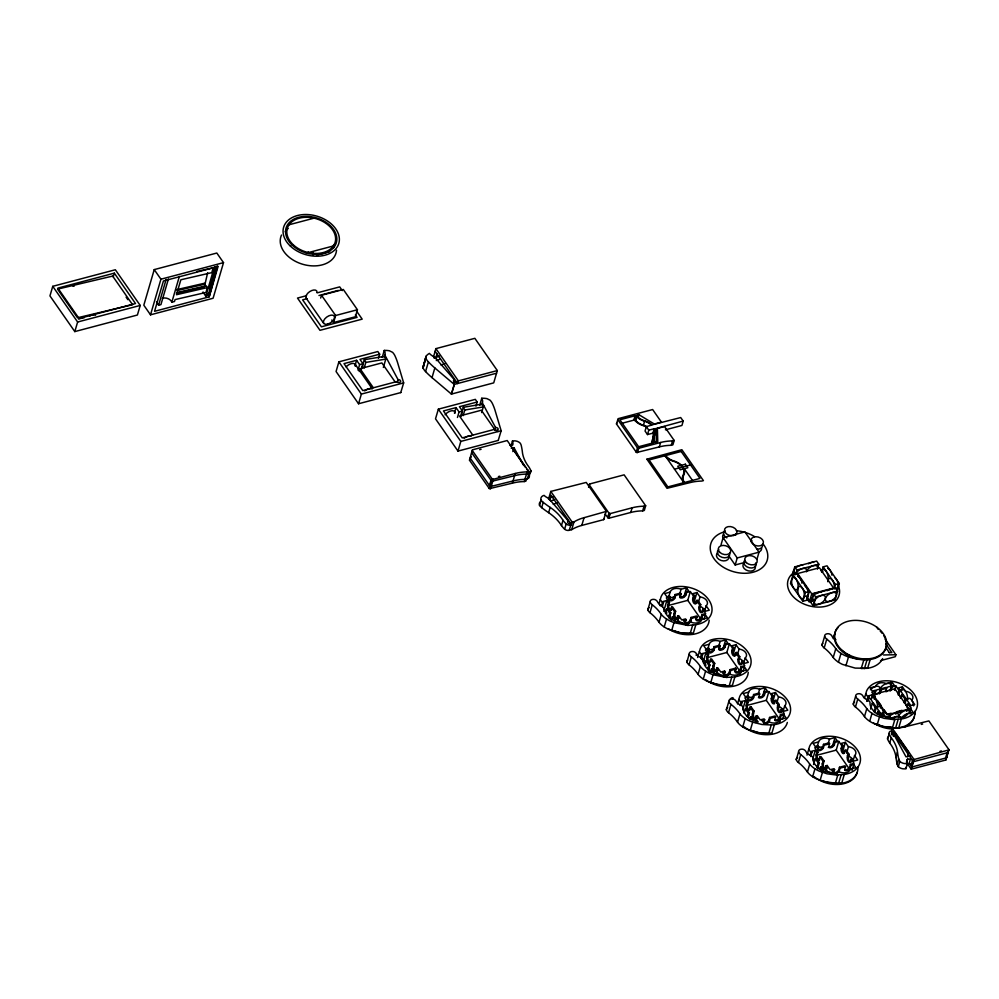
<?xml version="1.0" encoding="UTF-8"?>
<svg xmlns="http://www.w3.org/2000/svg" width="999" height="999" viewBox="0 0 999 999"><rect width="100%" height="100%" fill="white"/><g stroke="black" fill="none" stroke-linecap="round" stroke-linejoin="round"><path stroke-width="1.5" d="M713.174 682.979A26.573 18.531 16.3 0 0 722.776 685.626L726.048 685.476L715.359 684.065L707.417 681.33A26.161 18.244 16.3 0 1 703.284 679.07A19.181 13.374 16.3 0 1 698.376 674.8L696.678 672.439A40.36 28.134 16.3 0 0 689.56 665.247L689.035 664.834A6.918 4.82 16.3 0 1 686.9 662L689.21 654.095A4.146 2.885 16.3 0 1 693.006 651.51L694.08 651.735A4.483 3.122 16.3 0 1 696.59 654.008A6.706 4.67 16.3 0 0 701.922 657.916L703.608 659.927L703.221 662.712M658.978 603.883L661.176 596.49A26.573 18.531 16.3 0 1 703.646 594.368A26.573 18.531 16.3 0 1 695.841 624.675L693.269 633.466L683.703 633.491A26.573 18.531 16.3 0 1 674.1 630.844M697.614 657.492L700.249 648.626A26.573 18.531 16.3 0 1 742.719 646.503A26.573 18.531 16.3 0 1 734.914 676.81L732.342 685.601L726.036 685.926L732.342 685.601M737.524 703.87L739.722 696.478A26.573 18.531 16.3 0 1 782.192 694.355A26.573 18.531 16.3 0 1 774.387 724.662L771.815 733.453L762.249 733.466A26.573 18.531 16.3 0 1 752.647 730.831M806.992 755.144L809.615 746.29A26.573 18.531 16.3 0 1 852.085 744.155A26.573 18.531 16.3 0 1 844.28 774.462L841.707 783.266L832.142 783.278A26.573 18.531 16.3 0 1 822.539 780.631M838.248 627.372A26.573 18.531 16.3 0 0 835.526 631.293L833.328 638.686M864.46 698.214L866.657 690.821A26.573 18.531 16.3 0 1 909.127 688.698A26.573 18.531 16.3 0 1 901.323 719.005L898.75 727.796L889.185 727.821A26.573 18.531 16.3 0 1 876.61 723.751M52.747 286.326L49.95 295.904L74.813 331.593L137.4 315.022L140.21 305.444L115.335 269.755L52.747 286.326L77.622 322.015L74.813 331.593M113.237 276.91L114.336 273.152L57.867 288.099L79.046 318.506L135.514 303.546L114.336 273.152M154.233 269.605L143.819 305.207L150.512 314.822L213.099 298.251L223.514 262.637L216.82 253.034L154.233 269.605L160.926 279.208L150.512 314.822M168.431 278.933L160.914 304.658L158.604 305.182L166.121 279.47M176.86 292.682L206.318 285.889L207.405 287.587L205.981 292.457L175.05 299.588L174.488 301.523L171.853 302.135L179.37 276.411M176.411 293.194L204.408 286.75L207.655 272.752M208.766 293.244L208.279 294.867L205.794 296.266L214.41 266.808M209.465 288.873L215.796 267.208M208.279 294.867L216.633 266.296M217.62 265.896L209.178 296.853L154.558 311.313L163.424 280.981L218.057 266.521L209.178 296.853M333.441 248.089L334.665 243.868M320.667 298.064L321.491 295.254L343.306 289.473L357.43 309.74L355.369 316.77L333.554 322.552L331.793 320.017M333.554 322.552L335.614 315.509L321.491 295.254M378.459 358.316L379.67 354.183L377.834 351.536L338.886 361.838L336.064 371.516L358.541 403.758L400.836 392.57M354.97 365.809L356.593 360.289L344.006 363.624L362.799 390.584L396.828 381.568A1.911 1.336 16.3 0 0 399.388 382.455L399.55 382.392A1.911 1.336 16.3 0 0 400.549 380.769A1.911 1.336 16.3 0 0 398.089 379.695L384.902 355.157A10.802 7.53 16.3 0 0 384.253 350.412L386.301 350.424A17.532 12.213 16.3 0 1 389.423 350.786L392.582 352.335A16.371 11.414 16.3 0 1 394.98 355.844L395.192 356.318A78.272 54.57 16.3 0 1 397.677 362.899L403.658 382.892L400.749 392.582M358.004 370.154L359.615 364.623L356.593 360.289M359.228 371.503L360.052 368.693L381.868 362.924L395.104 381.918M361.363 369.268L362.987 363.736L359.965 359.39L379.67 354.183M384.902 355.157L383.978 356.718A7.48 5.22 16.3 0 1 381.343 356.868L364.323 359.702L361.875 368.057L362.824 366.645M364.173 367.994L365.796 362.425L364.323 359.702M358.541 403.758L361.363 394.093L338.886 361.838M382.242 357.317L384.253 350.412M383.354 367.445L386.176 357.767M397.277 382.467L398.089 379.695M433.516 356.793L435.914 348.626L474.85 338.324L497.315 370.567L493.718 382.879L451.423 394.081L432.018 377.634A78.272 54.57 16.3 0 1 425.974 371.99L425.574 371.578A16.371 11.414 16.3 0 1 423.101 368.094L426.273 355.944A17.532 12.213 16.3 0 1 427.997 354.295L429.383 353.371A10.802 7.53 16.3 0 0 434.515 356.93L454.333 379.72A1.911 1.336 16.3 0 0 453.896 381.556A1.911 1.336 16.3 0 0 456.518 382.255L456.693 382.192A1.911 1.336 16.3 0 0 457.08 382.043M422.939 367.707L426.049 356.243M423.014 367.894L425.711 357.842M425.574 371.578L428.409 361.9A16.371 11.414 16.3 0 1 425.924 358.416L425.836 358.229M434.14 358.241L434.515 356.93M435.764 358.054L436.975 353.908M436.338 360.614L436.725 359.29M432.018 377.634L434.84 367.969A78.272 54.57 16.3 0 1 428.808 362.325L428.409 361.9M475.949 406.168L477.16 402.023L475.324 399.375L438.349 409.165L435.514 418.831L457.992 451.086L498.326 440.409M453.521 382.48L454.333 379.72M451.423 394.081L454.258 384.403L496.553 373.214M451.511 394.056L454.333 384.39M435.914 348.626L458.379 380.881L457.604 383.516L435.139 351.273M454.433 413.136L456.043 407.604L443.456 410.939L462.25 437.899L494.318 429.408A1.911 1.336 16.3 0 0 496.878 430.307L497.04 430.232A1.911 1.336 16.3 0 0 498.039 428.608A1.911 1.336 16.3 0 0 495.579 427.547L482.405 402.997A10.802 7.53 16.3 0 0 481.743 398.251L483.791 398.264A17.532 12.213 16.3 0 1 486.913 398.626L490.072 400.174A16.371 11.414 16.3 0 1 492.47 403.683L492.694 404.158A78.272 54.57 16.3 0 1 495.167 410.739L501.148 430.731L498.239 440.434M457.455 417.47L459.065 411.95L456.043 407.604M461.251 414.323L463.311 407.292L478.833 404.707A7.48 5.22 16.3 0 0 481.468 404.558L482.405 402.997M460.826 416.583L462.437 411.051L459.415 406.718L477.16 402.023M463.136 415.646L464.785 410.015L463.311 407.292M457.992 451.086L460.814 441.408L438.349 409.165M479.732 405.157L481.743 398.251M481.643 412.562L483.666 405.606M526.573 478.933L525.936 481.131L524.3 481.568A44.281 30.869 16.3 0 0 512.375 483.154L489.36 488.673L469.505 460.227L472.34 449.875L507.205 440.534L528.758 471.466L528.121 473.663M494.767 430.307L495.579 427.535M489.398 485.651L490.934 480.369M489.21 488.499L492.045 478.833L472.327 450.549M490.484 488.948L493.319 479.283L515.209 473.489A44.281 30.869 16.3 0 1 527.122 471.89L528.758 471.466M510.914 446.353L512.45 441.083A6.281 4.383 16.3 0 1 520.117 443.044A10.14 7.068 16.3 0 1 521.253 445.504A106.806 74.463 16.3 0 1 522.402 452.085L522.514 453.071A43.332 30.207 16.3 0 0 528.708 466.695A29.783 20.767 16.3 0 1 530.831 470.616L529.283 475.886A3.996 2.785 16.3 0 1 527.397 478.721L524.937 479.37A44.281 30.869 16.3 0 0 513.024 480.956L490.197 486.613L470.142 458.029L471.316 456.93M512.837 451.598L513.986 447.652L511.151 448.126M512.375 483.154L515.209 473.489M524.3 481.568L527.122 471.89M527.397 478.721L528.933 473.439A3.996 2.785 16.3 0 0 530.831 470.616M604.033 518.756L603.671 519.63L581.793 525.424A44.281 30.869 16.3 0 0 571.703 529.657L569.255 530.307A3.996 2.785 16.3 0 1 564.622 529.208A29.783 20.767 16.3 0 1 561.475 525.561A43.332 30.207 16.3 0 0 549.7 513.411L548.613 512.674A106.806 74.463 16.3 0 1 541.67 507.642A10.14 7.068 16.3 0 1 539.547 505.432L541.096 500.162A6.281 4.383 16.3 0 1 544.068 495.379A10.802 7.53 16.3 0 0 548.526 498.226L568.344 521.016A1.911 1.336 16.3 0 0 567.907 522.852A1.911 1.336 16.3 0 0 570.516 523.551L570.691 523.488A1.911 1.336 16.3 0 0 571.391 523.101M541.67 507.642L543.219 502.36A10.14 7.068 16.3 0 1 541.096 500.162M548.526 498.226L549.063 498.588A7.48 5.22 16.3 0 0 551.048 497.514L553.521 496.578M548.526 499.163L550.786 491.421L586.238 482.43L606.418 511.376L584.053 517.682A44.281 30.869 16.3 0 0 573.975 521.915L572.34 522.352L570.791 525.037A3.996 2.785 16.3 0 1 566.158 523.926A29.783 20.767 16.3 0 1 563.011 520.292A43.332 30.207 16.3 0 0 551.236 508.141L550.162 507.405A106.806 74.463 16.3 0 1 543.219 502.36M549.825 499.163L550.986 495.204L571.615 524.812M549.138 499.45L550.736 500.586M548.613 512.674L550.162 507.405M561.475 525.561L563.011 520.292M564.622 529.208L566.158 523.926M569.255 530.307L570.791 525.037M571.703 529.657L573.975 521.915M588.561 487.2L589.61 483.991L624.125 474.85L645.679 505.781L644.318 510.439L642.682 510.864A44.281 30.869 16.3 0 0 630.756 512.462L608.641 518.281L605.019 514.123M588.923 486.313L589.61 483.991M581.793 525.424L584.053 517.682M656.393 443.131L656.106 432.817L657.392 428.421L664.485 426.548L674.188 440.459L672.901 444.855L671.266 445.292A44.281 30.869 16.3 0 0 659.34 446.89L636.525 452.535L616.47 423.951L618.119 418.681L652.634 409.54L661.413 422.14L654.32 424.013L638.973 414.722L637.25 415.172A1.636 1.149 16.3 0 0 636.887 415.984L635.601 420.379A12.175 8.479 16.3 0 0 636.675 421.528M603.671 519.63L606.293 511.013M621.328 423.451L633.778 420.154L635.064 415.759L636.375 416.171A12.812 8.929 16.3 0 0 644.592 421.216A14.898 10.377 16.3 0 1 651.585 425.112L646.341 426.648L645.054 431.044L647.514 434.565L652.884 433.154L654.17 428.758L648.801 430.169L647.514 434.565M646.69 427.035A14.898 10.377 16.3 0 0 643.306 425.611A12.812 8.929 16.3 0 1 635.089 420.567L636.375 416.171M607.592 517.807L608.953 513.149L589.248 484.865M638.124 417.644L638.973 414.722M608.878 518.256L610.239 513.598L632.117 507.804A44.281 30.869 16.3 0 1 644.043 506.206L645.679 505.781M643.306 425.611L644.592 421.216M636.176 452.235L637.462 447.839L617.757 419.555M637.462 452.684L638.748 448.276L660.626 442.482A44.281 30.869 16.3 0 1 672.552 440.896L674.188 440.459M654.72 428.608L653.533 433.254A15.534 10.827 16.3 0 1 653.296 439.323L654.582 434.915A15.534 10.827 16.3 0 0 654.82 428.858L683.216 421.066L680.694 417.557L652.035 424.862A15.534 10.827 16.3 0 0 644.742 420.791L643.856 420.529A12.175 8.479 16.3 0 1 636.887 415.984M630.756 512.462L632.117 507.804M652.122 444.23A12.812 8.929 16.3 0 1 652.697 439.098L653.983 434.702A14.898 10.377 16.3 0 0 654.208 428.883L654.17 428.758M659.34 446.89L660.626 442.482M642.682 510.864L644.043 506.206M671.266 445.292L672.552 440.896M683.216 421.066L681.93 425.462L665.434 429.82M693.269 633.466L680.981 632.854L668.343 629.195A26.161 18.244 16.3 0 1 664.21 626.935A19.181 13.374 16.3 0 1 659.303 622.664L657.604 620.304A40.36 28.134 16.3 0 0 650.486 613.111L649.962 612.699A6.918 4.82 16.3 0 1 647.827 609.865L650.137 601.947A4.146 2.885 16.3 0 1 653.933 599.375L655.007 599.6A4.483 3.122 16.3 0 1 657.517 601.86A6.706 4.67 16.3 0 0 661.45 605.319L664.51 609.328A16.259 11.339 16.3 0 0 679.482 622.365L687.986 625.424L695.841 624.675M649.962 612.699L652.272 604.782A6.918 4.82 16.3 0 1 650.137 601.947M660.252 599.487L662.462 602.659L661.438 606.181L659.889 604.894L660.139 605.731M662.275 606.768L663.561 602.372L662.961 601.523L666.857 600.499L668.393 602.709L667.682 605.119A3.209 1.498 75.2 0 0 668.581 609.527A3.209 1.498 75.2 0 0 670.766 609.54L671.852 609.253A3.209 1.498 75.2 0 1 671.64 609.74M658.99 622.252L661.301 614.348L659.914 612.399A40.36 28.134 16.3 0 0 652.797 605.194L652.272 604.782M663.773 611.276L666.857 600.499M668.843 596.54L670.129 592.132A8.454 5.894 16.3 0 1 681.068 589.248L686.538 587.799L688.723 590.933L685.988 591.658L685.289 594.068A3.209 1.736 -34.9 0 1 682.642 596.728A3.209 1.736 -34.9 0 1 679.857 596.515M665.521 613.286L666.808 608.878L667.894 608.591L670.866 612.862L670.167 615.234A2.685 1.261 75.2 0 0 670.866 619.105M685.988 591.658L686.613 592.532L685.901 594.942A3.209 1.736 -34.9 0 1 682.517 597.877A3.209 1.736 -34.9 0 1 680.431 596.391L681.131 593.98L680.519 593.106L675.049 594.555L675.661 595.429L674.962 597.839A3.209 1.736 -34.9 0 1 671.578 600.774A3.209 1.736 -34.9 0 1 669.492 599.288L670.192 596.878L669.58 596.003L666.845 596.728L664.66 593.581L670.129 592.132M670.953 610.164A3.209 1.498 75.2 0 1 669.13 608.229A3.209 1.498 75.2 0 1 668.781 604.832L669.48 602.422L666.333 597.902L670.192 596.878M664.21 626.935L666.52 619.018A19.181 13.374 16.3 0 1 661.613 614.747L661.301 614.348M670.766 609.54L671.478 607.13L672.564 606.843L675.649 611.263L674.937 613.673A3.209 1.498 75.2 0 0 676.685 618.893M669.492 599.288L668.88 598.413A3.209 1.736 -34.9 0 0 670.966 599.887A3.209 1.736 -34.9 0 0 674.35 596.965L675.049 594.555M669.442 618.806A2.685 1.261 75.2 0 1 669.08 615.521L669.78 613.149L666.808 608.878M674.425 622.14L675.287 619.205L673.438 616.545L672.352 616.833L671.653 619.218A2.685 1.261 75.2 0 1 671.228 620.017M678.021 618.081L676.922 618.381A3.209 1.498 75.2 0 1 674.737 618.369A3.209 1.498 75.2 0 1 673.85 613.96L674.55 611.55L671.478 607.13M679.782 593.643L681.068 589.248M680.519 593.106L679.819 595.516L680.431 596.391M671.678 630.556L673.988 622.639L670.654 621.278A26.161 18.244 16.3 0 1 666.52 619.018M676.922 618.381L677.634 615.971L678.721 615.671L681.693 619.929L685.539 618.905L686.163 619.792L685.451 622.202A3.209 1.736 -34.9 0 0 687.549 623.688A3.209 1.736 -34.9 0 0 690.921 620.754L691.633 618.344L691.021 617.457L696.49 616.008L697.102 616.895L696.39 619.305A3.209 1.736 -34.9 0 0 698.488 620.791A3.209 1.736 -34.9 0 0 701.872 617.857L702.572 615.446L701.96 614.56L705.681 613.573L702.722 609.328L703.808 609.04L705.344 611.251L709.24 610.214L706.156 605.794A7.068 4.933 16.3 0 0 706.568 600.449A7.068 4.933 16.3 0 0 699.999 596.952L696.915 592.532L693.031 593.568L694.567 595.779L693.868 598.189A3.209 1.498 75.2 0 0 694.567 602.297A3.209 1.498 75.2 0 0 696.728 603.096M686.538 587.799L683.965 596.59L679.869 597.677M677.022 622.489L677.884 619.567L673.638 618.681L672.352 616.833M679.482 622.365L677.884 619.567M700.549 618.706L687.762 600.349L690.334 591.545L686.613 592.532M696.94 602.609L695.853 602.897A3.209 1.498 75.2 0 1 693.668 602.897A3.209 1.498 75.2 0 1 692.769 598.476L693.481 596.066L690.334 591.545M696.915 592.532L694.342 601.336L695.878 603.546M684.765 621.865A3.209 1.736 -34.9 0 0 687.287 622.689A3.209 1.736 -34.9 0 0 690.309 619.867L691.021 617.457M695.853 602.897L696.565 600.486L697.652 600.199L700.736 604.62L700.024 607.03A3.209 1.498 75.2 0 0 700.724 611.138A3.209 1.498 75.2 0 0 702.884 611.937M698.713 601.348L699.999 596.952M690.122 633.778L692.694 624.987M703.109 611.45L702.01 611.738A3.209 1.498 75.2 0 1 699.824 611.725A3.209 1.498 75.2 0 1 698.938 607.317L699.637 604.907L696.565 600.486M721.053 544.717L723.101 537.674L744.917 531.905L759.04 552.172L756.98 559.203M702.01 611.738L702.722 609.328M695.828 619.43A3.209 1.736 -34.9 0 0 698.601 619.642A3.209 1.736 -34.9 0 0 701.248 616.97L701.96 614.56M689.035 664.834L691.345 656.93A6.918 4.82 16.3 0 1 689.21 654.095M704.869 610.189L706.156 605.794M704.02 619.118L705.306 614.722L702.572 615.446M696.166 655.481L696.59 654.008M700.686 657.729L701.535 654.795L699.337 651.623M700.761 658.054L702.047 653.658L705.931 652.634L707.467 654.845L706.768 657.255A3.209 1.498 75.2 0 0 707.654 661.663A3.209 1.498 75.2 0 0 709.839 661.675L710.938 661.388M701.348 658.903L702.634 654.507L702.047 653.658M701.922 657.916L701.598 659.015L703.284 661.026M698.064 674.4L700.374 666.483L698.988 664.535A40.36 28.134 16.3 0 0 691.87 657.33L691.345 656.93M705.931 652.634L703.358 661.425L705.993 665.209M707.916 648.676L709.203 644.28A8.454 5.894 16.3 0 1 720.142 641.383L725.611 639.934L727.809 643.069L725.074 643.793L724.362 646.203A3.209 1.736 -34.9 0 1 720.978 649.138A3.209 1.736 -34.9 0 1 718.893 647.652L719.592 645.242L714.123 646.69L713.423 649.1A3.209 1.736 -34.9 0 1 710.039 652.035A3.209 1.736 -34.9 0 1 707.954 650.549L708.653 648.139L705.918 648.863L703.733 645.729L709.203 644.28M714.123 646.69L714.735 647.577L714.035 649.987A3.209 1.736 -34.9 0 1 710.651 652.909A3.209 1.736 -34.9 0 1 708.566 651.435L709.265 649.025L708.653 648.139M704.595 665.421L705.881 661.026L706.967 660.726L709.939 664.997L709.253 667.369A2.685 1.261 75.2 0 0 709.34 669.979A2.685 1.261 75.2 0 0 710.701 671.94M709.602 662.187A3.209 1.498 75.2 0 1 707.854 656.967L708.553 654.557L705.419 650.037L709.265 649.025M745.354 562.287L735.164 564.984L737.225 557.942L723.101 537.674M703.284 679.07L705.594 671.153A19.181 13.374 16.3 0 1 700.686 666.882L700.374 666.483M708.516 670.953A2.685 1.261 75.2 0 1 708.154 667.657L708.853 665.284L705.881 661.026M709.839 661.675L710.551 659.265L711.638 658.978L714.722 663.398L714.01 665.809A3.209 1.498 75.2 0 0 714.71 669.917A3.209 1.498 75.2 0 0 716.87 670.716M710.564 671.84A2.685 1.261 75.2 0 0 710.726 671.353L711.425 668.98L712.512 668.681L714.36 671.34L713.511 674.275M717.095 670.229L716.008 670.516A3.209 1.498 75.2 0 1 713.823 670.504A3.209 1.498 75.2 0 1 712.924 666.096L713.623 663.686L710.551 659.265M718.855 645.779L720.142 641.383M725.074 643.793L725.686 644.68L724.974 647.09A3.209 1.736 -34.9 0 1 721.603 650.012A3.209 1.736 -34.9 0 1 719.505 648.538L720.217 646.128L719.592 645.242M710.751 682.692L713.061 674.775L709.727 673.426A26.161 18.244 16.3 0 1 705.594 671.153M716.008 670.516L716.708 668.106L717.794 667.819L720.766 672.065L724.625 671.053L725.237 671.927L724.525 674.337A3.209 1.736 -34.9 0 0 725.336 675.886M723.051 648.726L725.611 639.934M716.096 674.625L716.957 671.703L712.712 670.816L711.425 668.98M734.914 676.81C728.608 677.609 720.167 678.121 716.957 671.703M739.635 670.841L726.835 652.484L729.407 643.693L725.686 644.68M724.525 674.337L723.913 673.463L724.625 671.053M736.026 654.745L734.927 655.032A3.209 1.498 75.2 0 1 732.742 655.032A3.209 1.498 75.2 0 1 731.855 650.611L732.554 648.201L729.407 643.693M735.801 655.244A3.209 1.498 75.2 0 1 733.641 654.432A3.209 1.498 75.2 0 1 732.941 650.324L733.641 647.914L732.105 645.704L735.988 644.68L739.073 649.1A7.068 4.933 16.3 0 1 745.641 652.584A7.068 4.933 16.3 0 1 745.229 657.929L743.943 662.325M735.988 644.68L733.416 653.471L734.964 655.681M723.913 673.463A3.209 1.736 -34.9 0 0 726.011 674.937A3.209 1.736 -34.9 0 0 729.382 672.015L730.094 669.605L735.564 668.156L736.176 669.03L735.476 671.44A3.209 1.736 -34.9 0 0 737.562 672.926A3.209 1.736 -34.9 0 0 740.946 669.992L741.645 667.582L741.033 666.708L744.755 665.721L741.795 661.463L742.881 661.176L744.43 663.386L748.313 662.349L745.229 657.929M734.927 655.032L735.639 652.622L736.725 652.335L739.809 656.755L739.098 659.165A3.209 1.498 75.2 0 0 739.622 662.936A3.209 1.498 75.2 0 0 741.658 664.385M726.623 675.824A3.209 1.736 -34.9 0 0 729.994 672.889L730.706 670.479L730.094 669.605M737.786 653.496L739.073 649.1M729.195 685.913L731.768 677.122M735.476 671.44L734.852 670.566L735.564 668.156M742.182 663.586L741.096 663.873A3.209 1.498 75.2 0 1 738.91 663.873A3.209 1.498 75.2 0 1 738.011 659.452L738.711 657.042L735.639 652.622M771.815 733.453L759.527 732.841L746.89 729.183A26.161 18.244 16.3 0 1 742.756 726.922A19.181 13.374 16.3 0 1 737.849 722.639L736.151 720.291A40.36 28.134 16.3 0 0 729.033 713.099L728.508 712.687A6.918 4.82 16.3 0 1 726.373 709.852L728.82 701.498A4.146 2.885 16.3 0 1 732.604 698.913L733.691 699.15A4.483 3.122 16.3 0 1 736.201 701.41A6.706 4.67 16.3 0 0 741.52 705.319L743.206 707.342A16.259 11.339 16.3 0 0 758.166 721.915L756.43 719.542L752.185 718.668L750.898 716.82L751.985 716.533L753.833 719.193L757.729 718.156L756.181 715.946L757.279 715.659L760.239 719.917L764.098 718.893L764.71 719.779L764.01 722.19A3.209 1.736 -34.9 0 0 766.096 723.663A3.209 1.736 -34.9 0 0 769.48 720.741L770.179 718.331L769.567 717.444L775.037 715.996L775.649 716.882L774.949 719.292A3.209 1.736 -34.9 0 0 777.035 720.766A3.209 1.736 -34.9 0 0 780.419 717.844L781.118 715.434L780.506 714.547L784.24 713.561L781.268 709.302L782.367 709.015L783.903 711.226L787.786 710.202L784.702 705.781A7.068 4.933 16.3 0 0 785.114 700.436A7.068 4.933 16.3 0 0 778.546 696.94L775.461 692.519L771.578 693.556L773.126 695.766L772.414 698.176A3.209 1.498 75.2 0 0 772.776 701.573A3.209 1.498 75.2 0 0 774.587 703.508M741.096 663.873L741.795 661.463M734.852 670.566A3.209 1.736 -34.9 0 0 736.95 672.04A3.209 1.736 -34.9 0 0 740.334 669.118L741.033 666.708M728.508 712.687L730.956 704.332A6.918 4.82 16.3 0 1 728.82 701.498M740.247 674.375L741.096 671.44L746.565 669.992L744.38 666.857L741.645 667.582M743.094 671.253L744.38 666.857M740.159 705.569L741.021 702.647L738.81 699.475M740.659 704.445L741.52 701.51L745.404 700.486L746.94 702.697L746.241 705.107A3.209 1.498 75.2 0 0 747.14 709.515A3.209 1.498 75.2 0 0 749.325 709.515L750.024 707.105L751.111 706.817L754.195 711.238L753.483 713.648A3.209 1.498 75.2 0 0 753.845 717.057A3.209 1.498 75.2 0 0 755.669 718.98M741.246 705.282L742.107 702.359L741.52 701.51M737.537 722.24L739.984 713.885L738.598 711.937A40.36 28.134 16.3 0 0 731.48 704.745L730.956 704.332M745.404 700.486L742.831 709.278L744.592 711.8M747.389 696.515L748.676 692.12A8.454 5.894 16.3 0 1 759.627 689.223L765.097 687.774L767.282 690.921L764.547 691.645L763.835 694.055A3.209 1.736 -34.9 0 1 761.55 696.54A3.209 1.736 -34.9 0 1 758.716 696.852M744.068 713.261L745.354 708.865L746.44 708.578L749.412 712.849L748.726 715.222A2.685 1.261 75.2 0 0 748.638 717.107M748.676 692.12L743.206 693.568L745.391 696.715L748.126 695.991L748.75 696.865L748.039 699.275A3.209 1.736 -34.9 0 0 750.137 700.761A3.209 1.736 -34.9 0 0 753.508 697.826L754.22 695.416L753.596 694.542L759.078 693.094L759.69 693.968L758.978 696.378A3.209 1.736 -34.9 0 0 761.076 697.864A3.209 1.736 -34.9 0 0 764.447 694.929L765.159 692.519L764.547 691.645M749.887 710.039A3.209 1.498 75.2 0 1 747.851 708.578A3.209 1.498 75.2 0 1 747.327 704.807L748.039 702.397L744.892 697.889L748.75 696.865M742.756 726.922L745.204 718.568A19.181 13.374 16.3 0 1 740.296 714.285L739.984 713.885M747.776 699.75A3.209 1.736 -34.9 0 0 750.611 699.437A3.209 1.736 -34.9 0 0 752.896 696.952L753.596 694.542M747.464 716.683A2.685 1.261 75.2 0 1 747.627 715.509L748.326 713.136L745.354 708.865M750.411 709.228L751.111 706.817M750.898 716.82L750.199 719.193A2.685 1.261 75.2 0 1 750.037 719.68M792.182 575.661L794.754 566.87L816.645 561.076L818.83 564.223L817.544 568.618M756.181 715.946L755.481 718.356A3.209 1.498 75.2 0 1 753.296 718.356A3.209 1.498 75.2 0 1 752.397 713.935L753.109 711.525L750.024 707.105M758.341 693.618L759.627 689.223M793.069 574.812L790.496 583.603L802.821 601.286L806.705 600.262L809.277 591.458L796.952 573.788L793.069 574.812L805.394 592.494L802.821 601.286M794.754 566.87L796.952 570.017L795.741 574.138L793.556 570.991M750.224 730.531L752.672 722.177L749.337 720.828A26.161 18.244 16.3 0 1 745.204 718.568M765.097 687.774L762.524 696.565L758.416 697.652M755.569 722.477L756.43 719.542M779.108 718.681L766.308 700.324L768.88 691.533L765.159 692.519M780.743 712.337A3.209 1.498 75.2 0 1 778.933 710.414A3.209 1.498 75.2 0 1 778.571 707.005L779.282 704.595L776.198 700.187L775.112 700.474L774.4 702.884A3.209 1.498 75.2 0 1 772.215 702.871A3.209 1.498 75.2 0 1 771.328 698.463L772.027 696.053L768.88 691.533M775.461 692.519L772.901 701.31L774.437 703.521M763.736 722.652A3.209 1.736 -34.9 0 0 766.583 722.339A3.209 1.736 -34.9 0 0 768.855 719.854L769.567 717.444M776.835 702.809L778.546 696.94M768.668 733.766L771.24 724.974L774.387 724.662M781.443 711.925A3.209 1.498 75.2 0 0 781.655 711.425L780.569 711.725A3.209 1.498 75.2 0 1 778.383 711.713A3.209 1.498 75.2 0 1 777.484 707.304L778.196 704.894L775.112 700.474M812.599 600.074L809.702 600.836L811.75 593.806L797.627 573.538L819.442 567.769L833.566 588.036L811.75 593.806M813.523 593.806L810.951 602.597L813.136 605.731L835.027 599.937L837.599 591.146L835.414 588.011L813.523 593.806L815.708 596.94L813.136 605.731M780.569 711.725L781.268 709.302M821.852 571.253L823.139 566.858L827.022 565.821L839.335 583.503L836.762 592.295M774.675 719.755A3.209 1.736 -34.9 0 0 777.522 719.442A3.209 1.736 -34.9 0 0 779.807 716.957L780.506 714.547M779.72 722.227L780.569 719.292L786.051 717.844L783.853 714.71L781.118 715.434M782.991 711.638L784.702 705.781M782.567 719.105L783.853 714.71M823.139 566.858L835.451 584.527L834.252 588.648L838.136 587.624M882.641 658.578A26.573 18.531 16.3 0 1 867.619 668.269L855.206 668.094L842.569 664.435A26.161 18.244 16.3 0 1 838.436 662.175A19.181 13.374 16.3 0 1 833.528 657.891L831.83 655.544A40.36 28.134 16.3 0 0 824.712 648.351L824.187 647.939A6.918 4.82 16.3 0 1 822.052 645.104L824.625 636.313A4.146 2.885 16.3 0 1 828.408 633.728L829.495 633.953A4.483 3.122 16.3 0 1 832.005 636.226A6.706 4.67 16.3 0 0 835.926 639.685M824.187 647.939L826.76 639.148A6.918 4.82 16.3 0 1 824.625 636.313M835.414 783.129L824.724 781.717L816.782 778.995A26.161 18.244 16.3 0 1 812.649 776.722A19.181 13.374 16.3 0 1 807.741 772.452L806.043 770.104A40.36 28.134 16.3 0 0 798.925 762.899L798.401 762.499A6.918 4.82 16.3 0 1 796.265 759.652L798.588 751.748A4.146 2.885 16.3 0 1 802.372 749.163L803.446 749.387A4.483 3.122 16.3 0 1 805.968 751.66A6.706 4.67 16.3 0 0 811.288 755.569L812.974 757.592A16.259 11.339 16.3 0 0 827.934 772.152L837.736 775.212L827.047 773.8L819.093 771.078A26.161 18.244 16.3 0 1 814.972 768.818A19.181 13.374 16.3 0 1 810.052 764.535L808.353 762.187A40.36 28.134 16.3 0 0 801.248 754.982L800.723 754.582A6.918 4.82 16.3 0 1 798.588 751.748M798.401 762.499L800.723 754.582M833.216 657.492L835.788 648.701L834.402 646.753A40.36 28.134 16.3 0 0 827.284 639.56L826.76 639.148M810.052 755.381L810.913 752.447L808.703 749.287M810.713 756.555L812 752.16L811.413 751.323L815.296 750.286L816.832 752.497L816.133 754.907A3.209 1.498 75.2 0 0 817.032 759.327A3.209 1.498 75.2 0 0 819.217 759.327L819.917 756.917L821.003 756.63L824.088 761.051L823.388 763.461A3.209 1.498 75.2 0 0 823.738 766.857A3.209 1.498 75.2 0 0 825.561 768.793M838.436 662.175L841.008 653.383A19.181 13.374 16.3 0 1 836.101 649.1L835.788 648.701M807.429 772.052L809.739 764.135M815.296 750.286L812.724 759.078L814.485 761.613M817.282 746.328L818.568 741.932A8.454 5.894 16.3 0 1 829.52 739.035L834.989 737.587L837.174 740.721L834.44 741.445L833.728 743.855A3.209 1.736 -34.9 0 1 831.443 746.34A3.209 1.736 -34.9 0 1 828.608 746.653M818.568 741.932L813.099 743.381L815.284 746.515L818.019 745.791L818.643 746.678L817.931 749.088A3.209 1.736 -34.9 0 0 820.029 750.561A3.209 1.736 -34.9 0 0 823.401 747.639L824.113 745.229L823.501 744.342L828.97 742.894L829.582 743.78L828.87 746.191A3.209 1.736 -34.9 0 0 830.968 747.664A3.209 1.736 -34.9 0 0 834.352 744.742L835.052 742.332L834.44 741.445M813.536 764.535L815.246 758.678L816.333 758.391L819.342 762.699L818.081 767.007A2.835 1.336 75.2 0 0 818.006 769.005M819.779 759.852A3.209 1.498 75.2 0 1 817.744 758.391A3.209 1.498 75.2 0 1 817.219 754.62L817.931 752.21L814.784 747.702L818.643 746.678M812.649 776.722L814.972 768.818M845.903 665.784L848.476 656.992L845.142 655.644A26.161 18.244 16.3 0 1 841.008 653.383M817.669 749.55A3.209 1.736 -34.9 0 0 820.504 749.238A3.209 1.736 -34.9 0 0 822.789 746.753L823.501 744.342M816.857 767.869A2.835 1.336 75.2 0 1 816.995 767.294L818.256 762.986L815.246 758.678M820.129 769.767L820.978 766.895L822.065 766.608L823.725 768.993L822.876 771.927M844.48 753.308A3.209 1.498 75.2 0 1 842.669 751.385A3.209 1.498 75.2 0 1 842.307 747.976L843.019 745.566L841.47 743.356L845.366 742.332L848.438 746.753A7.068 4.933 16.3 0 1 855.007 750.249A7.068 4.933 16.3 0 1 854.595 755.594L857.679 760.014L853.795 761.038L852.259 758.828L851.16 759.115L854.133 763.373L850.399 764.36L851.011 765.234L850.311 767.644A3.209 1.736 -34.9 0 1 846.927 770.579A3.209 1.736 -34.9 0 1 844.842 769.093L845.541 766.683L844.929 765.808L839.46 767.257L840.072 768.131L839.372 770.541A3.209 1.736 -34.9 0 1 835.988 773.476A3.209 1.736 -34.9 0 1 833.903 771.99L834.602 769.58L833.99 768.706L830.132 769.717L827.172 765.471L826.073 765.758L825.374 768.169A3.209 1.498 75.2 0 1 823.188 768.169A3.209 1.498 75.2 0 1 822.289 763.748L823.001 761.338L819.917 756.917M828.233 743.431L829.52 739.035M821.215 771.403L822.077 768.481L820.978 766.895M820.117 780.344L822.439 772.427M834.989 737.587L832.417 746.378L828.308 747.464M826.46 767.881L827.172 765.471M825.461 772.289L826.323 769.355L822.077 768.481M827.934 772.152L826.323 769.355M849 768.493L836.213 750.137L838.773 741.345L835.052 742.332M883.815 635.701A26.573 18.531 16.3 0 1 863.885 659.79L861.2 668.568L867.619 668.269L870.191 659.477L857.779 659.303L848.476 656.992M889.922 726.785L892.457 727.659L881.767 726.261L873.825 723.526A26.161 18.244 16.3 0 1 869.692 721.266A19.181 13.374 16.3 0 1 864.784 716.995L863.086 714.635A40.36 28.134 16.3 0 0 855.968 707.442L855.444 707.03A6.918 4.82 16.3 0 1 853.308 704.195L855.631 696.278A4.146 2.885 16.3 0 1 859.415 693.706L860.489 693.93A4.483 3.122 16.3 0 1 863.011 696.191A6.706 4.67 16.3 0 0 868.331 700.112L870.017 702.122A16.259 11.339 16.3 0 0 884.977 716.695L894.779 719.755L884.09 718.343L876.135 715.609A26.161 18.244 16.3 0 1 872.015 713.348A19.181 13.374 16.3 0 1 867.095 709.078L865.396 706.73A40.36 28.134 16.3 0 0 858.291 699.525L857.766 699.113A6.918 4.82 16.3 0 1 855.631 696.278M864.472 668.581L867.045 659.79M833.928 773.888L831.867 770.304L834.602 769.58M850.649 762.15A3.209 1.498 75.2 0 1 848.825 760.214A3.209 1.498 75.2 0 1 848.476 756.817L849.175 754.407L846.091 749.987L845.004 750.274L844.305 752.684A3.209 1.498 75.2 0 1 842.12 752.684A3.209 1.498 75.2 0 1 841.22 748.263L841.92 745.853L838.773 741.345M855.444 707.03L857.766 699.113M845.366 742.332L842.794 751.123L844.33 753.333M833.628 772.464A3.209 1.736 -34.9 0 0 836.475 772.152A3.209 1.736 -34.9 0 0 838.76 769.667L839.46 767.257M844.28 774.462L837.861 774.774L835.289 783.566L841.707 783.266A26.573 18.531 16.3 0 0 857.854 766.695M846.727 752.609L848.438 746.753M838.561 783.566L841.133 774.774M851.335 761.738A3.209 1.498 75.2 0 0 851.548 761.238L850.461 761.525A3.209 1.498 75.2 0 1 848.276 761.525A3.209 1.498 75.2 0 1 847.377 757.105L848.089 754.695L845.004 750.274M866.67 701.385L867.956 696.99L865.746 693.818M867.756 701.098L869.043 696.703L868.456 695.853L872.339 694.829L873.875 697.04L874.974 696.753L871.827 692.232L875.686 691.208L875.062 690.334L872.327 691.058L870.141 687.911L875.611 686.463A8.454 5.894 16.3 0 1 886.563 683.578L892.032 682.13L894.217 685.264L891.483 685.988L890.771 688.398A3.209 1.736 -34.9 0 1 888.848 690.671M850.461 761.525L851.16 759.115M844.567 769.567A3.209 1.736 -34.9 0 0 847.414 769.255A3.209 1.736 -34.9 0 0 849.699 766.77L850.399 764.36M864.472 716.583L866.782 708.678M852.884 761.45L854.595 755.594M871.053 699.225L872.339 694.829M852.035 770.379L853.758 764.51L851.011 765.234M875.324 694.967A3.209 1.736 -34.9 0 1 874.974 693.618L875.686 691.208M870.579 709.078L872.289 703.209L873.376 702.921L876.385 707.242L875.124 711.55A2.835 1.336 75.2 0 0 874.962 712.799M874.262 699.163L874.974 696.753M869.692 721.266L872.015 713.348M877.184 693.955A3.209 1.736 -34.9 0 0 879.832 691.296L880.544 688.885L886.013 687.437L886.625 688.311L885.913 690.721A3.209 1.736 -34.9 0 0 885.963 691.733M872.289 703.209L875.299 707.529L874.038 711.837L875.124 711.55M879.195 693.943A3.209 1.736 -34.9 0 0 880.444 692.17L881.155 689.76L880.544 688.885M877.172 714.297L878.021 711.425L879.108 711.138L880.768 713.536L879.919 716.47M880.431 708.004L881.13 705.594L878.046 701.173L876.96 701.46L880.044 705.881L881.13 705.594M885.326 639.56L895.903 654.745L895.341 656.693L880.544 660.614M877.159 724.887L879.482 716.97M881.717 717.032L883.366 713.898L885.102 716.258L894.904 719.317L901.323 719.005M890.746 686.525L892.032 682.13M882.504 716.82L883.366 713.898M890.134 691.046A3.209 1.736 -34.9 0 0 891.395 689.273L892.095 686.862L891.483 685.988M894.53 690.284L895.816 685.876L892.095 686.862M898.263 695.017A3.209 1.498 75.2 0 1 898.263 692.806L898.963 690.396L895.816 685.876M890.971 718.431L888.91 714.847L891.645 714.123L891.033 713.236L887.174 714.26L884.215 710.002L883.116 710.301L884.664 712.512L880.768 713.536M901.523 697.851A3.209 1.498 75.2 0 1 899.712 695.916A3.209 1.498 75.2 0 1 899.35 692.519L900.062 690.109L898.513 687.899L902.409 686.862L905.481 691.283A7.068 4.933 16.3 0 1 912.05 694.78A7.068 4.933 16.3 0 1 911.637 700.124L914.722 704.545L910.838 705.581L909.302 703.371L908.203 703.658L907.504 706.068A3.209 1.498 75.2 0 1 906.592 706.98M901.123 691.271L902.409 686.862M906.617 764.385A7.48 5.22 16.3 0 1 908.89 764.31L910.426 759.028A7.48 5.22 16.3 0 0 907.804 759.178L907.254 759.427A10.802 7.53 16.3 0 0 907.517 763.373L905.981 768.643A6.281 4.383 16.3 0 1 898.313 766.683A10.14 7.068 16.3 0 1 897.177 764.223A106.806 74.463 16.3 0 1 896.028 757.642L895.916 756.655A43.332 30.207 16.3 0 0 889.722 743.031A29.783 20.767 16.3 0 1 887.599 739.11L889.147 733.84A3.996 2.785 16.3 0 1 891.033 731.006M895.803 714.198L896.503 711.788L901.972 710.339L902.584 711.226L897.114 712.674L896.503 711.788M888.523 726.773L892.332 728.109L894.904 719.317M906.405 705.769A3.209 1.498 75.2 0 1 905.519 701.36L906.218 698.95L903.133 694.53L902.047 694.817L901.348 697.227A3.209 1.498 75.2 0 1 900.436 698.139M948.925 749.5L945.941 759.977L911.225 769.193L914.048 759.527L949.05 749.862L928.883 720.916L906.056 726.573A44.281 30.869 16.3 0 1 894.13 728.159L892.494 728.596L891.857 730.793L913.411 761.725L947.926 752.584L948.288 751.698M891.832 734.814L892.781 732.117A1.911 1.336 16.3 0 1 893.718 732.08M889.722 743.031L891.258 737.749A29.783 20.767 16.3 0 1 889.147 733.84M892.332 728.109L895.604 728.109L898.176 719.317M893.356 736.438L894.592 732.217L908.715 752.484L907.479 756.705M904.307 703.046A3.209 1.498 75.2 0 1 904.42 701.648L905.131 699.238L902.047 694.817M906.742 711.3L907.442 708.89L911.175 707.904L908.203 703.658M896.028 757.642L897.452 751.385A43.332 30.207 16.3 0 0 891.258 737.749M909.515 713.448L910.801 709.053L908.054 709.777L907.442 708.89M897.177 764.223L898.725 758.94A106.806 74.463 16.3 0 1 897.577 752.372M898.313 766.683L899.849 761.413A10.14 7.068 16.3 0 1 898.725 758.94M906.48 762.062L907.342 759.365M906.68 761.937L907.554 759.252M906.518 763.174L907.679 759.215M910.938 765.671L912.487 760.401M945.566 758.079L947.114 752.796M945.741 760.052L948.575 750.386M654.582 434.915L654.283 435.502A12.175 8.479 16.3 0 0 654.832 441.745A1.636 1.149 16.3 0 0 656.043 442.132L657.767 441.683L657.392 428.421M472.04 451.873L471.69 452.747L491.733 481.331L514.56 475.686A44.281 30.869 16.3 0 1 526.485 474.088L528.933 473.439M469.855 459.34L469.505 460.227M616.833 423.077L616.47 423.951M439.523 356.069L436.788 357.093A7.48 5.22 16.3 0 1 434.802 358.166M437.699 360.102L440.422 359.078M441.083 365.097L445.167 363.561M550.599 501.036L554.695 499.5M553.284 504.333L557.367 502.797M289.023 224.775L314.023 218.157M160.926 279.208L223.514 262.637M308.391 252.572L333.404 245.954M316.621 255.145L329.707 251.673M77.622 322.015L140.21 305.444M306.556 295.679L297.502 298.064L319.98 330.319L362.187 319.143L356.144 310.464M317.108 292.882L339.71 286.888L342.307 290.609M307.08 298.664L302.622 299.85L321.403 326.81L357.08 317.37L355.369 314.91M318.968 295.517L338.286 290.409M335.614 315.509L357.43 309.74M359.615 364.623L362.987 363.736M361.363 394.093L403.658 382.892M458.379 380.881L497.315 370.567M459.065 411.95L462.437 411.051M460.814 441.408L501.148 430.731M635.064 415.759L619.855 419.78L638.636 446.74L653.958 442.682L653.92 441.183A12.812 8.929 16.3 0 1 653.983 434.702M674.512 469.193L690.546 464.947M737.225 557.942L759.04 552.172M675.661 595.429L681.131 593.98M662.462 602.659L663.561 602.372M668.393 602.709L669.48 602.422M693.481 596.066L694.567 595.779M796.952 570.017L818.83 564.223M667.682 605.119L668.781 604.832M692.769 598.476L693.868 598.189M668.269 605.506L687.762 600.349M674.55 611.55L675.649 611.263M699.637 604.907L700.736 604.62M669.78 613.149L670.866 612.862M673.85 613.96L674.937 613.673M698.938 607.317L700.024 607.03M669.08 615.521L670.167 615.234M675.287 619.205L679.17 618.181L677.634 615.971M686.163 619.792L683.428 620.516L685.614 623.651L691.083 622.202A8.454 5.894 16.3 0 0 702.022 619.305L707.492 617.857L705.306 614.722M691.633 618.344L697.102 616.895M805.394 592.494L809.277 591.458M835.451 584.527L839.335 583.503M804.183 596.615L808.066 595.579M815.708 596.94L837.599 591.146M812.224 601.223L809.215 602.01L806.655 598.339M714.735 647.577L720.217 646.128M718.943 649.812L721.678 649.088M701.535 654.795L702.634 654.507M707.467 654.845L708.553 654.557M732.554 648.201L733.641 647.914M706.768 657.255L707.854 656.967M731.855 650.611L732.941 650.324M707.342 657.642L726.835 652.484M713.623 663.686L714.722 663.398M738.711 657.042L739.809 656.755M708.853 665.284L709.939 664.997M712.924 666.096L714.01 665.809M738.011 659.452L739.098 659.165M708.154 667.657L709.253 667.369M710.726 671.353L711.812 671.066A2.685 1.261 75.2 0 1 711.4 671.865M714.36 671.34L718.244 670.317L716.708 668.106M725.237 671.927L722.502 672.652L724.687 675.786L730.157 674.337A8.454 5.894 16.3 0 0 741.096 671.44M730.706 670.479L736.176 669.03M754.22 695.416L759.69 693.968M741.021 702.647L742.107 702.359M746.94 702.697L748.039 702.397M772.027 696.053L773.126 695.766M746.241 705.107L747.327 704.807M771.328 698.463L772.414 698.176M746.815 705.494L766.308 700.324M753.109 711.525L754.195 711.238M778.196 704.894L779.282 704.595M748.326 713.136L749.412 712.849M752.397 713.935L753.483 713.648M777.484 707.304L778.571 707.005M747.627 715.509L748.726 715.222M764.71 719.779L761.975 720.504L764.16 723.638L769.63 722.19A8.454 5.894 16.3 0 0 780.569 719.292M770.179 718.331L775.649 716.882M886.625 688.311L881.155 689.76A6.394 3.459 -34.9 0 0 874.35 691.296M867.956 696.99L869.043 696.703M898.963 690.396L900.062 690.109M898.263 692.806L899.35 692.519M905.131 699.238L906.218 698.95M875.299 707.529L876.385 707.242M904.42 701.648L905.519 701.36M895.891 712.537L887.162 714.847L873.039 694.58L894.854 688.798L908.978 709.065L898.8 711.763M891.096 717.981L896.565 716.533A8.454 5.894 16.3 0 0 907.517 713.636L912.986 712.187L910.801 709.053M824.113 745.229L829.582 743.78M810.913 752.447L812 752.16M816.832 752.497L817.931 752.21M841.92 745.853L843.019 745.566M816.133 754.907L817.219 754.62M841.22 748.263L842.307 747.976M816.707 755.294L836.213 750.137M823.001 761.338L824.088 761.051M848.089 754.695L849.175 754.407M818.256 762.986L819.342 762.699M822.289 763.748L823.388 763.461M847.377 757.105L848.476 756.817M816.995 767.294L818.081 767.007M823.725 768.993L827.622 767.969L826.073 765.758M840.072 768.131L845.541 766.683M828.059 771.715L834.053 773.451L839.522 772.002A8.454 5.894 16.3 0 0 850.474 769.105L855.943 767.657L853.758 764.51M78.459 319.018L84.428 317.607M197.003 271.503L213.212 267.769L211.776 272.64L180.844 279.77L176.473 294.717L207.405 287.587M176.611 289.673L204.595 283.216M177.185 290.559L205.17 284.116M633.778 420.154L635.089 420.567M365.796 362.425L385.789 359.091L384.528 356.468M464.785 410.015L483.279 406.93L482.017 404.308M910.251 756.093L905.981 756.805L894.068 734.877A1.911 1.336 16.3 0 1 891.608 733.803A1.911 1.336 16.3 0 1 892.594 732.155M908.89 764.31L913.086 763.611M638.748 448.276L637.462 447.839M493.319 479.283L492.045 478.833M610.239 513.598L608.953 513.149M895.604 728.109L898.75 727.796A26.573 18.531 16.3 0 0 914.897 711.238M889.31 652.634L891.845 652.597L885.826 643.955M883.478 654.969L895.903 654.745M771.24 724.974L761.975 724.487L752.672 722.177M687.986 625.424L673.988 622.639M727.072 677.559L713.061 674.775M723.251 684.602L726.048 685.476M882.579 714.098L879.12 713.011L878.021 711.425M834.053 773.451L837.861 774.774M679.62 621.927L688.124 624.974M718.693 674.063L727.197 677.122M434.84 367.969L454.258 384.403M876.498 626.91L878.271 629.445M885.876 647.702L889.36 652.747M890.771 688.398L891.395 689.273M879.832 691.296L880.444 692.17M812.324 597.926L814.51 601.061M874.362 692.744L874.974 693.618M807.042 597.04L809.702 600.836M892.494 728.596L914.048 759.527M909.277 763.286L911.862 766.995L946.39 757.854L946.74 756.98M907.779 764.247L911.225 769.193M684.303 468.681L692.469 480.407M646.341 426.648L648.801 430.169M728.995 556.118L735.164 564.984M833.728 743.855L834.352 744.742M849.699 766.77L850.311 767.644M822.789 746.753L823.401 747.639M838.76 769.667L839.372 770.541M818.006 766.658L819.767 769.18M763.835 694.055L764.447 694.929M779.807 716.957L780.419 717.844M724.362 646.203L724.974 647.09M740.334 669.118L740.946 669.992M685.289 594.068L685.901 594.942M701.248 616.97L701.872 617.857M718.893 647.652L719.505 648.538M752.896 696.952L753.508 697.826M768.855 719.854L769.48 720.741M695.779 618.418L696.39 619.305M713.423 649.1L714.035 649.987M729.382 672.015L729.994 672.889M674.35 596.965L674.962 597.839M690.309 619.867L690.921 620.754M707.954 650.549L708.566 651.435M684.839 621.316L685.451 622.202M708.641 669.005L710.401 671.528M664.285 609.29L666.92 613.074M669.567 616.87L671.316 619.392M550.786 491.421L572.34 522.352M513.174 449.712L525.536 467.445M497.052 430.257L497.977 431.58M495.442 430.507L481.318 410.239L459.503 416.009L472.739 435.015M360.052 368.693L373.289 387.687M355.319 364.473L371.94 388.324M306.169 298.177L323.664 323.276M208.192 293.207L209.44 294.992M126.111 297.153L127.872 299.688M203.034 291.983L205.794 296.266M156.493 301.91L158.604 305.182M513.986 447.652L523.663 465.459M171.853 302.135L171.603 301.598A6.394 4.458 16.3 0 0 162.325 298.326M652.884 433.154L652.934 433.279A14.898 10.377 16.3 0 1 652.697 439.098M422.852 367.32L423.451 365.609A17.532 12.213 16.3 0 1 423.963 365.035M684.452 482.529A12.163 8.479 16.3 0 1 683.516 475.674L683.816 475.087A15.534 10.827 16.3 0 0 684.053 469.031L681.268 465.034A15.534 10.827 16.3 0 0 673.975 460.964L673.076 460.701A12.163 8.479 16.3 0 1 665.659 455.569M763.161 544.055A29.396 20.492 16.3 0 1 754.183 571.928A29.396 20.492 16.3 0 1 714.235 559.028A29.396 20.492 16.3 0 1 724.899 531.693M736.313 530.744A29.396 20.492 16.3 0 1 754.707 536.688M838.223 585.352A26.573 18.531 16.3 0 1 808.915 605.769A26.573 18.531 16.3 0 1 793.318 572.989M820.816 570.704A26.573 18.531 16.3 0 1 822.876 571.515M647.827 609.865A4.146 2.885 16.3 0 1 649.15 607.692M709.178 620.167A26.573 18.531 16.3 0 1 694.505 634.078A26.573 18.531 16.3 0 1 668.094 628.646M668.98 598.788A8.454 5.894 16.3 0 1 674.999 597.19M700.012 606.331A7.068 4.933 16.3 0 1 704.819 611.163M677.797 618.581A3.209 1.498 75.2 0 1 677.484 618.893M730.069 699.675A1.911 0.949 -39.9 0 1 732.205 697.739A1.911 0.949 -39.9 0 1 733.004 698.925M777.284 705.943A7.068 4.933 16.3 0 1 783.079 710.177M747.527 698.763A8.454 5.894 16.3 0 1 753.546 697.177M726.373 709.852A4.146 2.885 16.3 0 1 727.697 707.667M787.349 722.452A26.573 18.531 16.3 0 1 770.029 734.527A26.573 18.531 16.3 0 1 744.105 726.773M709.228 671.965A2.685 1.261 75.2 0 1 708.853 671.528M686.9 662A4.146 2.885 16.3 0 1 687.624 660.239M718.556 674.5A16.259 11.339 16.3 0 1 703.608 659.927M748.251 672.302A26.573 18.531 16.3 0 1 732.592 686.4A26.573 18.531 16.3 0 1 705.444 679.57M708.054 650.923A8.454 5.894 16.3 0 1 714.073 649.325M739.085 658.466A7.068 4.933 16.3 0 1 743.893 663.299M749.088 718.506A2.685 1.261 75.2 0 1 748.813 717.831M847.177 755.744A7.068 4.933 16.3 0 1 852.971 759.989M817.419 748.576A8.454 5.894 16.3 0 1 823.438 746.977M796.265 759.652A4.146 2.885 16.3 0 1 796.565 758.403M796.99 757.891A4.146 2.885 16.3 0 1 797.589 757.479M857.254 772.264A26.573 18.531 16.3 0 1 817.444 779.02M816.533 778.446A26.573 18.531 16.3 0 1 813.998 776.585M940.009 751.335A6.643 3.596 -34.9 0 1 941.433 750.961M921.265 724.437A6.643 3.596 -34.9 0 1 922.676 724.05M905.981 768.643A10.802 7.53 16.3 0 1 905.606 767.444M887.599 739.11A3.996 2.785 16.3 0 1 888.523 736.713M907.517 763.373A6.281 4.383 16.3 0 1 899.849 761.413M875.686 707.392A6.394 2.997 75.2 0 1 879.295 712.574M877.347 707.841A6.394 2.997 75.2 0 1 877.559 707.367M878.109 706.655A6.394 2.997 75.2 0 1 881.43 707.854A6.394 2.997 75.2 0 1 883.615 713.885M870.416 689.735A6.394 3.459 -34.9 0 1 876.61 686.276A6.394 3.459 -34.9 0 1 879.932 688.623M899.55 690.559A6.394 2.997 75.2 0 1 903.158 695.729M901.223 690.996A6.394 2.997 75.2 0 1 901.685 690.122M901.972 689.809A6.394 2.997 75.2 0 1 906.043 692.182A6.394 2.997 75.2 0 1 907.354 699.787M867.731 699.113A6.394 2.997 75.2 0 1 873.101 703.696M871.153 698.963A6.394 2.997 75.2 0 1 871.615 698.076M871.915 697.777A6.394 2.997 75.2 0 1 875.986 700.137A6.394 2.997 75.2 0 1 877.284 707.754M905.743 699.437A6.394 2.997 75.2 0 1 909.115 703.858M909.552 705.394A6.394 2.997 75.2 0 1 909.702 706.181M907.417 699.887A6.394 2.997 75.2 0 1 907.616 699.4M908.166 698.701A6.394 2.997 75.2 0 1 911.488 699.887A6.394 2.997 75.2 0 1 913.673 705.918M885.351 688.386A6.394 3.459 -34.9 0 1 892.182 686.9M880.206 688.548A6.394 3.459 -34.9 0 1 887.287 683.416A6.394 3.459 -34.9 0 1 890.696 686.788M901.498 718.031A6.394 3.459 -34.9 0 1 910.951 713.823M898.738 716.046A6.394 3.459 -34.9 0 1 905.381 710.489A6.394 3.459 -34.9 0 1 909.614 713.161M893.78 717.781A6.394 3.459 -34.9 0 1 900.761 717.757M889.185 716.658A6.394 3.459 -34.9 0 1 895.691 713.174A6.394 3.459 -34.9 0 1 898.625 716.083M853.308 704.195A4.146 2.885 16.3 0 1 854.632 702.022M887.399 691.32A3.209 1.736 -34.9 0 1 885.651 691.196M876.448 694.218A3.209 1.736 -34.9 0 1 874.712 694.093M914.297 716.795A26.573 18.531 16.3 0 1 904.182 727.172M892.194 728.995A26.573 18.531 16.3 0 1 873.576 722.976M914.634 712.112A26.573 18.531 16.3 0 1 914.672 714.497M822.052 645.104A4.146 2.885 16.3 0 1 822.776 643.331M863.885 659.79A26.573 18.531 16.3 0 1 834.739 633.491M880.256 631.206A26.573 18.531 16.3 0 1 882.204 633.391M849.849 655.556A16.259 11.339 16.3 0 1 846.078 653.671M844.405 652.497A16.259 11.339 16.3 0 1 842.919 651.198M795.579 574.687A6.394 3.459 -34.9 0 1 802.384 568.568A6.394 3.459 -34.9 0 1 806.468 571.803A6.394 3.459 -34.9 0 1 813.386 565.659A6.394 3.459 -34.9 0 1 817.469 568.893M793.618 573.401A6.394 3.459 -34.9 0 1 794.53 569.268M796.752 567.12A6.394 3.459 -34.9 0 1 802.672 565.284M812.662 600.674A6.394 3.459 -34.9 0 1 813.76 595.616M815.521 594.055A6.394 3.459 -34.9 0 1 821.44 592.207M804.57 585.501A6.394 2.997 75.2 0 1 807.529 589.747M807.766 590.509A6.394 2.997 75.2 0 1 807.954 591.296M808.203 592.844A6.394 2.997 75.2 0 1 806.83 597.552M797.564 576.373A6.394 2.997 75.2 0 1 801.335 580.869M801.772 582.405A6.394 2.997 75.2 0 1 801.91 583.191M827.784 581.718A6.394 2.997 75.2 0 1 831.78 579.408A6.394 2.997 75.2 0 1 834.24 588.673M834.627 577.547A6.394 2.997 75.2 0 1 837.824 582.554M838.261 584.89A6.394 2.997 75.2 0 1 836.525 589.722M821.653 572.165A6.394 2.997 75.2 0 1 826.185 571.266A6.394 2.997 75.2 0 1 827.684 580.819M827.622 568.419A6.394 2.997 75.2 0 1 831.393 572.902M831.63 573.663A6.394 2.997 75.2 0 1 831.98 575.224M827.184 590.696A6.394 3.459 -34.9 0 1 832.429 589.298M808.416 563.761A6.394 3.459 -34.9 0 1 813.673 562.375M723.638 539.135A6.394 4.458 16.3 0 1 723.563 534.253M726.835 537.874A6.394 4.458 16.3 0 1 724.937 530.719M735.739 533.691A6.394 4.458 16.3 0 1 736.038 534.865M733.79 535.564A6.394 4.458 16.3 0 1 724.475 530.581A6.394 4.458 16.3 0 1 732.966 527.235A6.394 4.458 16.3 0 1 735.052 535.064M761.613 548.201A6.394 4.458 16.3 0 1 758.441 552.035M762.524 545.067A6.394 4.458 16.3 0 1 757.13 549.125M751.423 540.934A6.394 4.458 16.3 0 1 751.947 540.596M751.26 541.957A6.394 4.458 16.3 0 1 758.179 537.012A6.394 4.458 16.3 0 1 762.225 544.805A6.394 4.458 16.3 0 1 751.56 542.532M755.082 565.909A6.394 4.458 16.3 0 1 748.426 570.916A6.394 4.458 16.3 0 1 743.83 563.336M744.28 562.937A6.394 4.458 16.3 0 1 744.817 562.587M755.993 562.774A6.394 4.458 16.3 0 1 749.337 567.782A6.394 4.458 16.3 0 1 744.742 560.202M729.72 553.146A6.394 4.458 16.3 0 1 722.09 557.355A6.394 4.458 16.3 0 1 718.718 549.587M728.795 556.281A6.394 4.458 16.3 0 1 721.166 560.489A6.394 4.458 16.3 0 1 717.806 552.722M652.734 444.23A12.175 8.479 16.3 0 1 652.772 440.472M641.733 424.625A12.175 8.479 16.3 0 1 638.636 423.052M637.949 422.577A12.175 8.479 16.3 0 1 637.287 422.065M635.601 420.379A1.636 1.149 16.3 0 1 635.614 420.079M643.456 425.187A15.534 10.827 16.3 0 1 645.254 425.861M646.128 426.248A15.534 10.827 16.3 0 1 646.977 426.673M539.547 505.432A6.281 4.383 16.3 0 1 540.884 501.361M479.657 449.7A6.643 3.596 -34.9 0 1 481.081 449.313M498.401 476.598A6.643 3.596 -34.9 0 1 499.825 476.223M445.092 414.797A6.394 3.459 -34.9 0 1 451.436 410.814A6.394 3.459 -34.9 0 1 455.069 413.124M464.185 438.261A6.394 3.459 -34.9 0 1 471.216 436.063M528.995 475.224A29.783 20.767 16.3 0 1 529.283 475.886M512.45 441.083A10.802 7.53 16.3 0 1 512.724 445.03L512.175 445.267A7.48 5.22 16.3 0 1 509.927 445.442M526.86 469.617A1.911 1.336 16.3 0 1 527.797 472.177M346.104 366.908A6.394 3.459 -34.9 0 1 352.622 363.424A6.394 3.459 -34.9 0 1 355.544 366.321M364.722 390.934A6.394 3.459 -34.9 0 1 365.359 390.447M366.021 389.997A6.394 3.459 -34.9 0 1 372.19 388.961M307.217 299.001A6.394 3.459 -34.9 0 1 309.628 291.658A6.394 3.459 -34.9 0 1 317.058 292.357M333.541 244.992A26.199 18.257 16.3 0 1 333.978 247.377M336.513 250.175A28.746 20.042 16.3 0 1 303.384 264.46A28.746 20.042 16.3 0 1 281.518 235.04M285.277 231.743A6.394 3.459 -34.9 0 1 288.224 228.446M313.374 253.084A6.394 3.459 -34.9 0 1 313.261 255.095M306.393 253.109A6.394 3.459 -34.9 0 1 308.491 252.085M312.912 252.347A6.394 3.459 -34.9 0 1 313.187 252.685M89.485 316.096A6.394 3.459 -34.9 0 1 95.567 315.247M72.977 286.164A6.394 3.459 -34.9 0 1 74.201 286.126M646.902 459.19L667.032 488.311L689.859 482.654A44.281 30.869 16.3 0 1 701.785 481.068L703.421 480.631L681.867 449.712L646.902 459.19M681.156 451.461L649.088 459.952L667.869 486.913L699.937 478.421L681.156 451.461M685.389 464.223L677.759 466.246L680.219 469.767L687.849 467.744L685.389 464.223M112.637 276.074L57.542 289.136L77.497 317.769L132.592 304.707L112.637 276.074M681.43 465.859L680.819 465.284A14.898 10.377 16.3 0 0 673.826 461.388A12.812 8.929 16.3 0 1 665.122 455.706L683.903 482.667A12.812 8.929 16.3 0 1 683.216 474.875A14.898 10.377 16.3 0 0 683.441 469.055L681.43 465.859M293.244 244.78A24.913 17.37 16.3 0 0 334.503 244.043A24.913 17.37 16.3 0 0 305.894 217.295A24.913 17.37 16.3 0 0 293.244 244.78M841.458 649.687A26.573 18.531 16.3 0 0 885.464 648.913A26.573 18.531 16.3 0 0 854.957 620.379A26.573 18.531 16.3 0 0 841.458 649.687M818.818 604.233A6.394 3.459 -34.9 0 0 825.162 596.328A6.394 3.459 -34.9 0 0 815.634 599.138A6.394 3.459 -34.9 0 0 818.818 604.233M797.714 589.909A6.394 2.997 75.2 0 0 802.584 598.701A6.394 2.997 75.2 0 0 802.809 588.911A6.394 2.997 75.2 0 0 797.714 589.909M791.52 581.031A6.394 2.997 75.2 0 0 796.39 589.822A6.394 2.997 75.2 0 0 796.628 580.019A6.394 2.997 75.2 0 0 791.52 581.031M829.807 601.323A6.394 3.459 -34.9 0 0 836.163 593.406A6.394 3.459 -34.9 0 0 826.635 596.228A6.394 3.459 -34.9 0 0 829.807 601.323M746.365 562.649A6.394 4.458 16.3 0 0 756.955 562.462A6.394 4.458 16.3 0 0 749.612 555.594A6.394 4.458 16.3 0 0 746.365 562.649M719.892 552.435A6.394 4.458 16.3 0 0 730.469 552.247A6.394 4.458 16.3 0 0 723.139 545.392A6.394 4.458 16.3 0 0 719.892 552.435M327.909 324.038A6.394 3.459 -34.9 0 0 334.253 316.134A6.394 3.459 -34.9 0 0 324.725 318.956A6.394 3.459 -34.9 0 0 327.909 324.038M290.472 246.216A28.746 20.042 16.3 0 0 338.087 245.367A28.746 20.042 16.3 0 0 305.082 214.51A28.746 20.042 16.3 0 0 290.472 246.216M292.32 245.255A26.199 18.257 16.3 0 0 335.689 244.48A26.199 18.257 16.3 0 0 305.619 216.371A26.199 18.257 16.3 0 0 292.32 245.255"/></g></svg>
